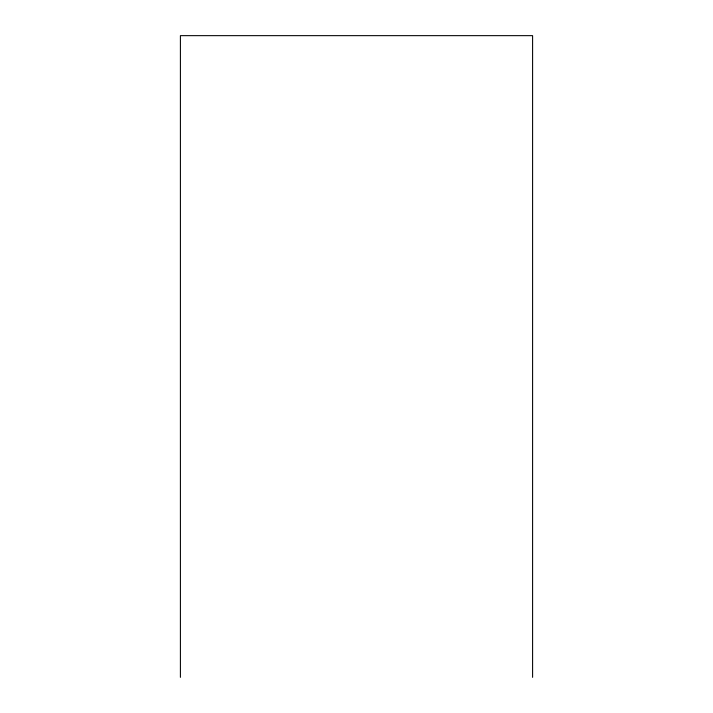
<?xml version="1.0" encoding="UTF-8"?>
<svg xmlns="http://www.w3.org/2000/svg" width="713" height="713" viewBox="0 0 713 713"><rect width="100%" height="100%" fill="white"/><g stroke="black" fill="none" stroke-linecap="round" stroke-linejoin="round"><path stroke-width="1.07" d="M532.593 677.35L532.593 35.65L180.407 35.65L180.407 677.35"/></g></svg>
